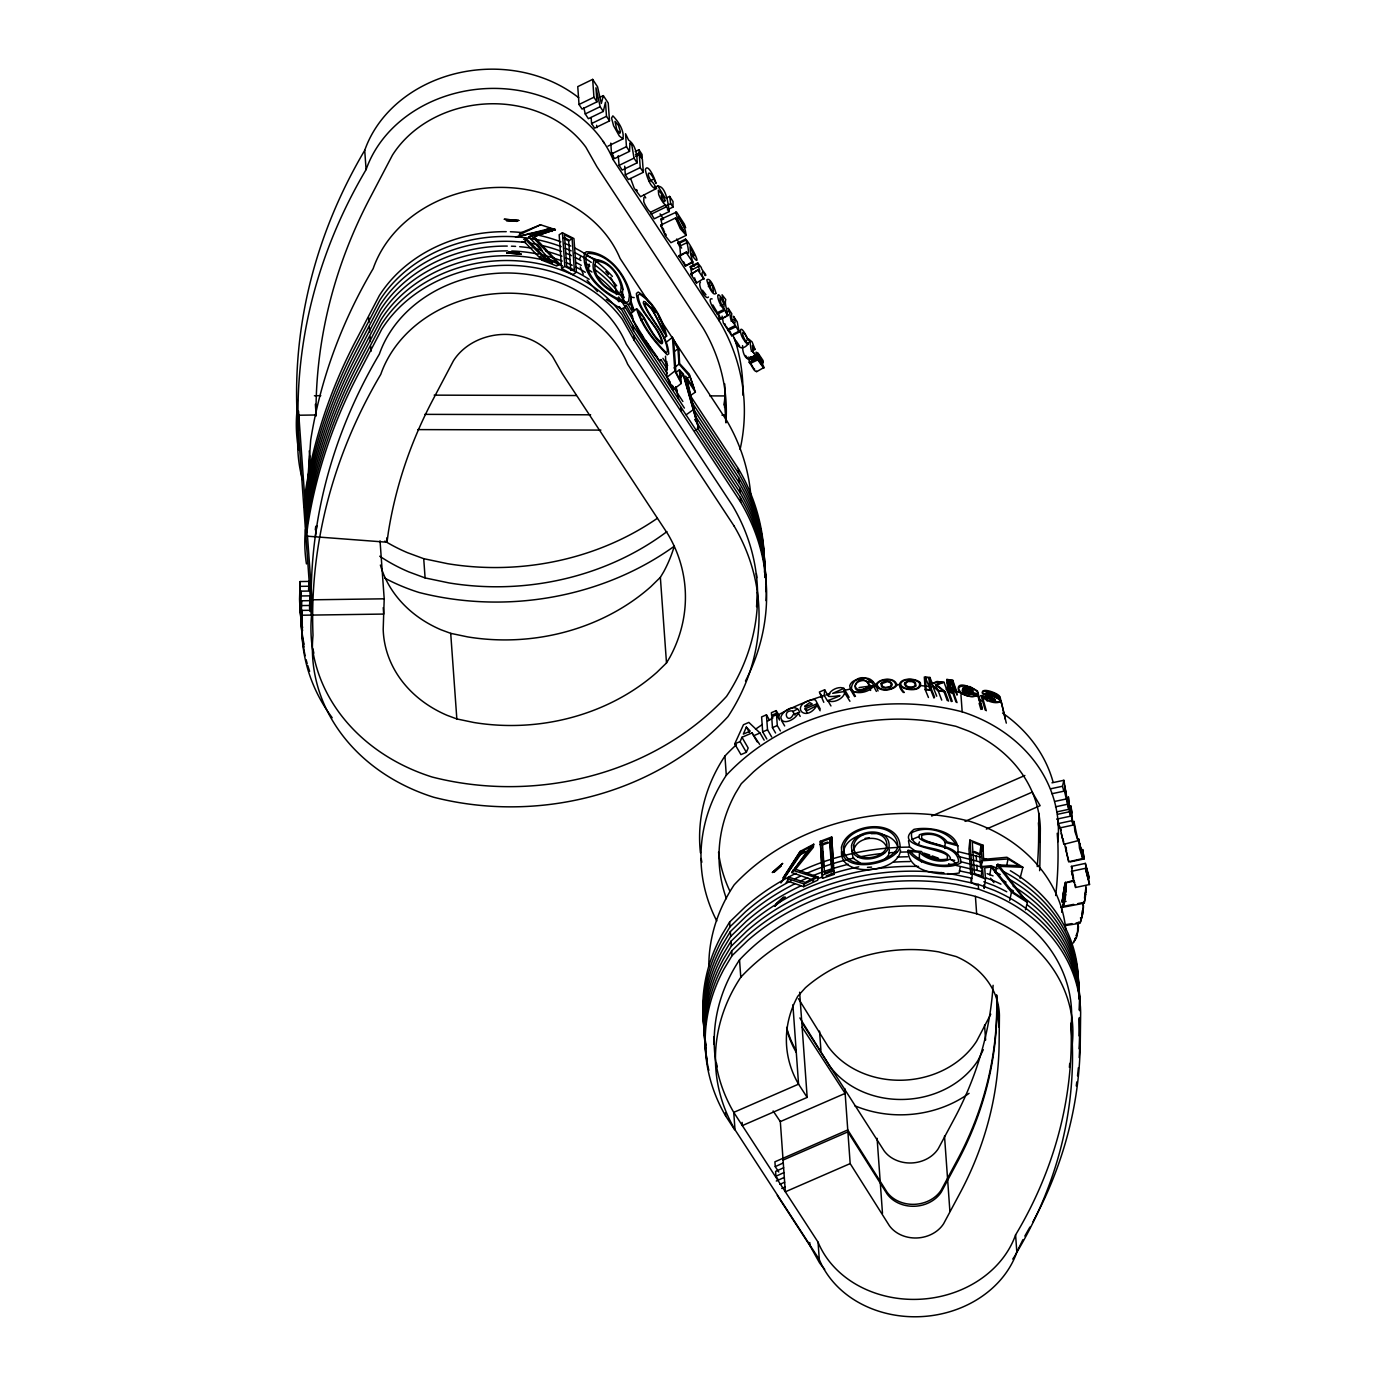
<?xml version="1.0" encoding="UTF-8"?>
<svg xmlns="http://www.w3.org/2000/svg" width="1386" height="1386" viewBox="0 0 1386 1386"><rect width="100%" height="100%" fill="white"/><g stroke="black" fill="none" stroke-linecap="round" stroke-linejoin="round"><path stroke-width="1.5" d="M919.386 852.286C926.437 859.563 941.181 863.842 950.224 859.043L950.398 857.899C943.017 843.641 908.662 852.303 911.659 832.761C925.172 825.276 947.712 830.387 955.612 844.126L947.192 841.891C941.302 833.974 928.377 831.063 919.438 834.788L918.727 836.849L919.715 838.599C931.184 847.262 956.964 844.334 958.748 861.78C945.235 869.42 920.599 863.998 910.585 851.524L919.386 852.286L919.386 859.32L921.534 861.971M616.406 294.56L615.263 286.33L610.689 277.339M1083.454 905.456L1082.761 913.946M708.489 297.02C705.734 300.883 697.21 284.823 700.45 282.172M1066.077 901.368L1062.196 902.095L1065.02 882.969L1073.474 880.301M1066.111 887.924L1065.99 892.064M624.133 303.395L622.401 291.597M588.53 268.78L589.154 264.085M831.704 836.971L834.043 874.427L822.504 878.308L820.321 841.285L831.704 836.971L833.436 866.007M1085.914 888.028L1085.827 892.359M829.729 842.445L829.833 838.738L822.279 841.597L822.071 845.027L829.729 842.445L831.843 871.846M1085.654 889.327L1084.614 898.856M851.68 850.103L853.17 858.263L859.84 862.681M297.332 399.809L296.95 411.261A192.359 162.595 -4.1 0 0 298.7 449.948M302.494 479.747A192.359 162.595 -4.1 0 1 298.336 430.492L298.822 415.228L316.129 414.986L315.367 404.296M307.449 535.446L312.058 599.809L311.573 615.072A192.359 162.595 -4.1 0 0 432.155 777.026A269.802 228.049 -4.1 0 0 726.541 696.396A240.852 203.586 -4.1 0 0 732.605 505.769L626.212 344.04A129.868 109.771 -4.1 0 0 500.571 273.129A129.868 109.771 -4.1 0 0 379.331 354.175A631.514 533.783 -4.1 0 0 311.573 615.072L296.95 411.261A631.514 533.783 -4.1 0 1 364.709 150.364A129.868 109.771 -4.1 0 1 578.724 97.748M380.041 540.852L384.199 598.804L383.194 629.348A120.08 101.507 -4.1 0 0 447.28 715.401L456.843 718.936L473.804 722.487A197.54 166.978 -4.1 0 0 656.895 672.331L666.493 662.958L669.906 657.224A168.572 142.481 -4.1 0 0 667.965 534.251L561.954 373.129L552.65 356.687A57.294 48.441 -4.1 0 0 502.338 334.459A57.294 48.441 -4.1 0 0 453.447 360.758L433.523 398.544A559.32 472.765 -4.1 0 0 388.34 532.345L387.006 542.221L306.393 536.122L307.553 520.01A640.523 541.424 -4.1 0 1 359.32 366.788L381.427 324.428A138.946 117.446 -4.1 0 1 500.017 260.655A138.946 117.446 -4.1 0 1 622.002 314.535L633.904 335.603L740.349 497.401A249.878 211.226 -4.1 0 1 766.008 600.64M724.549 407.38L724.913 395.928L709.84 395.894M726.039 422.799L724.913 395.928L724.237 405.232M308.593 590.055A192.359 162.595 -4.1 0 1 309.147 581.41L300.138 581.548L299.549 599.064A201.403 170.235 -4.1 0 0 301.212 617.047M300.138 581.548L299.896 603.863A201.403 170.235 -4.1 0 0 301.264 619.871M309.84 591.042L300.831 591.164L300.242 608.679A201.403 170.235 -4.1 0 0 302.581 630.63M300.831 591.164L300.589 613.478A201.403 170.235 -4.1 0 0 302.252 631.479M309.927 611.451A192.359 162.595 -4.1 0 1 310.533 600.658L301.524 600.779L300.935 618.295A201.403 170.235 -4.1 0 0 304.054 644.195M301.524 600.779L301.282 623.111A201.403 170.235 -4.1 0 0 302.65 639.102M311.226 610.273L302.2 610.394L301.628 627.91A201.403 170.235 -4.1 0 0 305.18 655.769M302.2 610.394L301.975 632.726A201.403 170.235 -4.1 0 0 332.172 717.723M889.414 849.653L888.547 855.075L885.082 859.129M756.583 371.084C754.192 372.886 751.472 364.12 749.272 362.491L748.994 359.719L756.444 356.081L762.109 365.627L757.328 355.977A4.626 1.074 63.9 0 1 756.063 352.165L758.055 353.066L763.097 360.568L763.27 362.924L757.847 353.88L764.032 367.446L756.409 371.846M844.802 1088.582L850.172 1163.599L889.379 1225.709A31.324 26.473 -4.1 0 0 916.804 1237.975A31.324 26.473 -4.1 0 0 943.623 1223.717L959.337 1194.368A433.021 366.008 -4.1 0 0 999.098 1044.975L999.41 1015.262A81.618 68.988 -4.1 0 0 956.236 956.583L938.686 951.887A143.572 121.362 -4.1 0 0 805.405 987.75L797.73 996.326A120.391 101.767 -4.1 0 0 798.561 1084.164L807.172 1097.4L742.342 1125.605L742.116 1122.4M1037.23 866.545A487.162 411.781 -4.1 0 0 1038.599 840.644L1038.807 813.235M1039.639 870.685A487.162 411.781 -4.1 0 0 1039.968 859.892L1040.332 828.672A135.828 114.813 -4.1 0 0 968.467 731.011L955.924 726.316L937.248 722.314A197.782 167.169 -4.1 0 0 753.655 771.725L741.267 783.714L735.464 793.312A174.601 147.592 -4.1 0 0 726.42 898.665M1077.754 990.661L1078.239 978.603A162.924 137.716 -4.1 0 0 1010.359 870.72M1078.343 989.431L1078.585 983.402A162.924 137.716 -4.1 0 0 1003.568 871.569M1079.036 999.046L1079.261 993.017A162.924 137.716 -4.1 0 0 1013.149 886.191M1079.14 1009.892L1079.607 997.833A162.924 137.716 -4.1 0 0 1021.967 896.482M1079.642 1010.671L1079.954 1002.65A162.924 137.716 -4.1 0 0 1027.165 904.815M1079.174 1057.639A514.223 434.65 -4.1 0 0 1079.902 1039.413L1079.902 1017.497M1033.038 1221.655A514.223 434.65 -4.1 0 0 1080.248 1044.23L1080.647 1012.265A162.924 137.716 -4.1 0 0 994.438 895.113L978.551 889.154L956.375 884.407A224.879 190.073 -4.1 0 0 747.643 940.592L732.051 955.664L724.185 968.693A201.715 170.495 -4.1 0 0 725.64 1115.903L734.493 1129.538M1078.568 927.199L1077.702 923.474M1082.709 909.805L1082.068 914.847M843.485 854.781C842.653 843.797 853.378 836.503 863.028 834.667M841.545 851.212C839.24 878.967 899.358 872.747 900.502 849.999M1083.436 906.86L1083.038 912.04M944.888 848.44L945.183 842.411C941.042 834.822 929.244 832.691 921.569 835.446L921.829 838.495C934.008 846.465 959.718 844.646 961.07 862.664C948.509 871.153 915.384 864.829 908.09 850.346L921.395 851.489C926.732 859.216 938.859 860.654 947.452 859.025L947.348 855.647C940.921 847.903 892.307 846.69 913.946 829.365C930.283 825.917 962.56 831.635 957.501 854.4M307.588 482.536L310.707 440.055A631.514 533.783 -4.1 0 1 373.18 268.589A129.868 109.771 -4.1 0 1 494.438 187.526A129.868 109.771 -4.1 0 1 620.079 258.454L649.636 303.378M308.16 483.125L309.598 455.665M1082.553 910.377L1082.223 913.894M1085.688 894.715L1085.966 885.602M1085.498 892.289L1084.51 897.539M822.504 878.308L820.321 841.285M725.762 422.47L724.843 395.928M1061.78 912.335L1061.607 906.6L1060.654 907.38M1085.636 894.455L1084.285 903.17L1062.837 907.258L1065.349 889.188M1078.013 840.678L1074.878 831.392L1073.907 821.24L1078.013 840.678L1063.824 844.317L1059.736 826.212M982.345 708.367L977.39 690.938L969.715 686.486M908.471 840.765L909.58 846.863L915.73 851.333M1065.73 894.403L1062.837 907.258M667.376 209.823L672.972 207.103L673.024 201.524L669.646 196.414L665.921 198.233M795.2 869.732L813.357 847.314L813.738 844.213L794.784 868.97L818.052 877.009L817.723 880.179L803.707 886.693L788.253 881.253M1020.079 878.274L1022.851 867.289L1006.929 857.258L983.506 859.389L983.09 845.269L969.905 840.055L968.953 849.064L970.754 874.323M976.853 885.186L971.361 882.743L972.331 873.734L969.905 840.055M1085.446 896.673L1084.25 902.355L1077.892 903.568M1065.297 898.925L1065.869 883.142M306.393 536.122L307.9 524.826A640.523 541.424 -4.1 0 1 359.667 371.604L381.756 329.227A138.946 117.446 -4.1 0 1 500.346 265.454A138.946 117.446 -4.1 0 1 622.349 319.352L634.251 340.402L740.696 502.2A249.878 211.226 -4.1 0 1 745.477 681.028M315.298 529.85L315.765 526.247M315.402 536.451L316.84 525.658M980.526 866.354L979.694 854.85L980.959 845.443L972.227 841.978L974.479 873.475L983.211 876.94L982.466 866.493L991.198 865.713L1012.577 891.804L1024.375 899.549L996.932 864.847L1019.299 865.713L1008.055 858.956L982.068 860.775L981.045 868.312M981.219 875.9L982.466 866.493M982.293 850.969L983.09 845.269M1025.467 909.805L1027.372 902.442L1011.468 892.168L991.094 867.03L984.701 867.861L985.498 878.949L984.181 888.443L983.904 884.753M1078.429 928.655L1076.42 937.733L1073.214 943.052M989.864 874.826L991.094 867.03M1063.339 891.874L1062.386 900.779L1064.95 886.624L1065.366 887.438M1005.37 719.317L1000.172 697.453L987.404 693.017L999.375 698.96L1001.142 701.229C996.205 704.972 984.718 700.779 981.08 695.599L985.169 710.03M1073.578 878.118L1071.361 866.389L1085.359 863.391L1088.564 874.947L1089.101 878.204L1086.329 867.809L1089.569 884.493L1075.571 887.473L1075.536 884.996M995.546 872.833L996.932 864.847M1060.948 829.053L1060.948 830.526M1082.674 913.911L1080.023 923.267L1065.574 925.502M1051.939 793.728L1063.842 791.198L1064.119 789.691L1068.779 809.337L1056.877 811.884M827.355 700.762L824.237 695.408L824.653 689.76L819.386 692.03L823.786 702.304M1063.946 888.53L1065.436 882.934L1073.422 881.201M1064.881 900.848L1063.079 906.375L1065.332 895.079L1065.037 887.473L1062.196 902.095M1006.756 865.193L1008.055 858.956M1081.894 916.215L1082.137 915.055M1082.362 915.696L1080.491 922.106M1009.701 900.536L1011.468 892.168M1063.842 791.198L1062.508 786.26L1063.876 780.283L1051.974 782.83M583.835 107.623L585.239 113.929L588.374 118.694L603.291 111.452L605.474 102.252L606.496 116.303L609.511 120.911L594.594 128.153L591.579 123.545L591.146 117.533M803.707 886.693L804.365 884.025L818.052 877.009M853.828 849.947C856.843 836.26 881.34 833.991 886.659 847.002M780.942 882.986L800.484 854.573L801.16 851.957L810.602 846.603L791.77 872.539L811.087 879.382M599.618 97.436L603.343 95.634L601.333 103.413L597.539 86.798L592.671 79.383L577.754 86.625L579.019 104.487L582.051 109.078L596.968 101.836L595.963 87.786L600.155 106.687L603.291 111.452M783.003 877.996L800.242 851.35L813.738 844.213M1076.835 933.714L1076.264 935.637M1076.974 933.748L1076.298 936.035M1077.061 935.706L1078.499 922.435M860.723 689.691L866.077 688.426L867.827 686.486L873.44 685.897C869.75 693.243 850.346 696.396 849.739 685.672C851.524 680.006 858.506 678.845 863.634 678.36C871.759 676.715 875.865 684.424 878.031 691.008M625.692 305.301L624.913 307.675L621.119 308.887L606.34 299.411M656.514 188.444C650.727 189.206 646.396 175.537 645.339 169.629C647.799 162.457 655.249 179.348 656.011 183.489C647.886 164.761 644.975 175.52 653.43 183.247L656.514 188.444L640.592 196.691L634.182 188.184L630.63 178.499M918.71 843.901L919.42 841.874M794.958 715.089L792.445 710.931C781.202 709.805 787.837 725.484 793.364 714.362L798.145 712.802C796.655 719.074 781.6 726.68 780.855 717.151C782.692 710.308 796.655 702.39 799.687 712.525M1076.385 937.334L1073.509 942.099M579.677 259.009L580.682 256.323M1081.409 918.052L1080.82 919.005L1080.491 917.757M689.466 263.964L688.409 264.224M535.083 236.348L555.353 229.608L549.047 228.326L546.482 230.96L528.794 236.746L551.732 261.659M546.656 230.908L549.878 228.551L517.966 236.677M741.96 737.283L748.18 748.007L746.344 752.303L740.938 754.625L734.719 743.901L740.124 741.579L741.96 737.283L752.026 732.951L759.649 744.334M746.344 727.078L743.346 734.095L750.224 731.132L746.344 727.078L749.462 732.449M675.762 211.971C678.724 227.356 693.243 245.027 675.536 217.983L660.62 225.225L665.367 235.932L670.928 242.689L686.209 235.36L685.273 230.197L678.464 216.736L685.62 227.841L684.389 224.151L676.559 212.058L660.845 219.213L662.248 225.329M705.959 294.768L702.442 290.211M734.719 743.901L743.468 724.739L748.856 722.418L760.013 733.003L764.154 740.159M754.123 355.7L750.415 358.142L754.123 356.306M561.209 246.639A138.946 117.446 -4.1 0 0 379.695 300.381L357.588 342.74A640.523 541.424 -4.1 0 0 305.838 495.963L304.331 507.276L305.492 491.164A640.523 541.424 -4.1 0 1 357.259 337.941L379.348 295.564A138.946 117.446 -4.1 0 1 506.236 231.67M507.276 246.084A138.946 117.446 -4.1 0 0 380.388 309.996L358.281 352.356A640.523 541.424 -4.1 0 0 306.514 505.578L305.007 516.891L306.185 500.779A640.523 541.424 -4.1 0 1 357.934 347.557L380.041 305.18A138.946 117.446 -4.1 0 1 525.554 242.533M550.675 261.902A138.946 117.446 -4.1 0 0 381.081 319.612L358.974 361.971A640.523 541.424 -4.1 0 0 307.207 515.194L305.7 526.507L306.86 510.394A640.523 541.424 -4.1 0 1 358.627 357.172L380.734 314.813A138.946 117.446 -4.1 0 1 507.623 250.901M783.211 878.187L800.242 851.35M990.765 1014.188L976.662 1041.129A85.759 72.488 -4.1 0 1 903.239 1080.179A85.759 72.488 -4.1 0 1 828.17 1046.569L798.492 998.717M983.298 1049.687L978.048 1060.359A85.759 72.488 -4.1 0 1 904.625 1099.41A85.759 72.488 -4.1 0 1 829.538 1065.799L799.878 1017.948M993.104 985.307A433.021 366.008 -4.1 0 1 953.966 1119.368L938.253 1148.717A31.324 26.473 -4.1 0 1 911.434 1162.975A31.324 26.473 -4.1 0 1 884.008 1150.692L801.784 1022.4M1022.937 1239.656L1015.089 1255.577A112.976 95.495 -4.1 0 1 1012.733 1259.077M661.313 359.875L659.875 360.776C647.99 346.933 635.966 331.358 631.028 313.513L636.572 308.731C647.435 317.81 649.584 333.731 661.226 342.203L661.555 341.008C656.808 323.544 637.716 311.971 636.382 293.468L638.236 292.048C653.152 301.368 662.82 319.075 666.649 336.053L663.703 338.444M987.196 696.915C982.761 689.743 993 692.792 995.269 695.581L998.994 696.69L1000.415 702.633M787.525 879.261L788.617 877.147L805.266 882.397L815.349 877.407L792.723 870.269M788.565 878.672L786.018 883.142M1075.571 937.889L1074.739 938.876M1024.826 1236.087L1029.954 1227.06M820.114 710.758L816.995 705.405C805.595 723.838 789.032 705.405 811.676 699.757A8.385 4.141 -30.1 0 1 815.626 700.207L820.252 709.026M380.388 565.038A120.08 101.507 -4.1 0 0 441.129 629.816L450.71 633.35L467.671 636.902A197.54 166.978 -4.1 0 0 650.762 586.746L660.36 577.356L663.773 571.638A168.572 142.481 -4.1 0 0 674.324 545.997M796.049 873.267A224.879 190.073 -4.1 0 0 745.218 906.929L729.642 922.002L721.76 935.03A201.715 170.495 -4.1 0 0 704.469 1029.833M791.025 880.786A224.879 190.073 -4.1 0 0 745.564 911.728L729.989 926.818L722.106 939.829A201.715 170.495 -4.1 0 0 704.816 1034.649M794.94 883.766A224.879 190.073 -4.1 0 0 745.911 916.544L730.335 931.617L722.452 944.646A201.715 170.495 -4.1 0 0 704.608 1035.533M800.71 885.949A224.879 190.073 -4.1 0 0 746.257 921.343L730.682 936.434L722.799 949.445A201.715 170.495 -4.1 0 0 706.15 1048.162M918.572 866.441A224.879 190.073 -4.1 0 0 746.604 926.16L731.028 941.233L723.145 954.261A201.715 170.495 -4.1 0 0 705.838 1049.063M943.537 873.041A224.879 190.073 -4.1 0 0 746.95 930.959L731.375 946.049L723.492 959.06A201.715 170.495 -4.1 0 0 706.184 1053.88M1080.3 1007.449A162.924 137.716 -4.1 0 0 994.091 890.297L978.204 884.337L956.028 879.608A224.879 190.073 -4.1 0 0 747.297 935.775L731.704 950.848L723.838 963.876A201.715 170.495 -4.1 0 0 708.835 1070.338M1077.424 923.301L1078.221 922.314M782.276 881.115L801.16 851.957M978.169 693.988L963.565 690.852C965.401 696.725 977.667 691.718 976.974 695.997C970.962 697.383 964.154 695.685 959.181 692.134C950.9 671.621 1002.563 703.776 962.404 690.228L963.703 694.178M1082.726 858.54L1079.486 848.215L1078.672 838.807L1082.726 858.54L1068.641 861.797L1064.5 843.831M874.93 686.988C857.12 657.796 833.939 708.8 872.366 686.399L868.658 686.798C845.183 701.611 856.739 666.423 870.2 685.516M791.77 872.539L808.003 851.784M654.105 187.664C665.332 180.093 668.399 204.331 669.161 211.573L654.244 218.815L649.913 211.642A10.1 2.304 64.1 0 1 647.193 208.35L645.547 205.63A7.017 1.611 64.1 0 1 643.762 201.68L643.884 197.488M616.579 299.307L617.55 298.233M521.777 241.632L524.497 241.84L526.195 240.124L525.103 240.748M641.146 320.599L644.092 318.07L638.288 311.521C643.693 327.148 654.521 340.956 666.06 352.512L667.498 351.628C666.285 332.917 649.705 319.716 643.277 302.91L643.676 301.42L645.235 301.819L651.299 308.194L665.228 332.865C661.191 317.983 652.737 302.529 639.604 294.109L637.976 295.391C639.812 313.253 657.778 324.653 662.595 341.736C662.768 351.68 644.161 321.327 644.092 318.07M911.711 839.552L918.727 836.659M666.146 342.325L672.435 337.318L678.88 349.774L679.625 363.565L689.344 374.22L695.391 392.134L690.193 395.686M695.044 430.665L698.561 428.291L683.298 375.086L680.491 372.366L681.288 383.454L672.868 389.951L666.995 377.252L674.861 370.998L672.435 337.318M674.584 351.334L677.91 348.735L673.631 340.488L675.9 371.985L680.162 380.249L679.417 369.802L676.091 372.384M674.012 367.966L679.019 364.085L677.91 348.735M680.387 377.287L683.298 375.086M622.903 138.895C624.636 130.873 618.416 121.587 612.872 115.887L611.538 118.053L613.6 125.762L619.299 135.932L622.903 138.895L607.986 146.136M519.265 234.788L540.557 224.775L555.353 229.608L533.991 236.573L559.84 264.189L556.687 265.973L542.03 260.204L524.497 241.84M686.624 378.742L689.83 376.438L679.019 364.085M686.157 414.795L692.602 410.187M576.368 272.228L572.868 274.653L561.59 268.434L559.164 234.754L562.421 232.761L573.943 238.548L576.368 272.228L564.83 266.441L561.59 268.434M570.772 270.391L568.658 240.973L572.106 238.617L564.448 234.788L566.718 266.303L574.358 270.131L572.106 238.617M941.718 700.103L938.183 690.869L932.778 686.191L930.63 687.161L930.838 690.124L934.008 698.076M849.098 697.331L843.935 688.392L832.657 693.346L843.918 691.597L849.93 701.281M792.896 711.503L797.608 708.939M808.194 850.692L800.484 854.573M830.959 705.959L827.858 700.588L833.194 698.596C848.18 692.74 834.545 697.556 828.378 696.326C828.828 690.453 838.859 685.654 843.935 688.392M548.406 231.081L552.234 231.323L546.049 229.799L549.047 228.326M680.543 254.989L679.902 247.141L678.083 242.793L685.516 239.154C689.604 241.857 705.82 274.203 690.505 253.482L692.775 262.37L685.342 266.025L679.001 255.648L686.434 251.992C690.436 258.749 687.456 241.459 685.516 239.154M678.135 243.745L685.672 240.246M679.608 246.24L687.04 242.602M679.071 256.583L686.52 252.131M685.342 266.025L692.705 261.452M690.8 273.406L692.168 275.208L690.315 266.562L697.747 262.924L701.264 267.429C700.779 269.508 708.419 276.195 704.954 275.554C702.615 267.671 700.311 274.688 703.949 278.361L696.586 282.935L690.869 274.341L698.232 269.75L699.739 271.361L697.747 262.924M690.367 267.498L697.816 263.842M691.753 269.802L699.202 266.147M690.869 274.341L698.232 269.75M708.333 286.538L712.058 284.719C717.619 306.237 702.945 272.505 712.058 284.719M720.235 305.648L723.96 303.829C714.57 284.338 724.774 319.248 723.96 303.829M716.909 312.889L724.341 309.234L728.118 315.454L720.685 319.092L716.909 312.889C713.998 311.105 706.669 297.193 712.127 298.908M717.168 314.224L724.601 310.568M725.554 312.803L729.261 310.966L728.066 308.09L731.756 313.652C730.353 323.475 738.34 328.309 733.489 316.268L737.231 321.881L739.171 332.155L731.739 335.793L723.319 322.938L722.106 316.095M724.341 309.234C716.891 303.742 714.552 283.991 723.873 302.564L722.071 294.768L725.762 299.549C723.319 307.276 733.385 317.273 720.616 318.174L720.685 319.092M731.011 321.032L734.736 319.213M727.945 329.123L735.377 325.467L739.171 332.155M728.048 330.596L735.481 326.957M733.523 333.957L739.102 331.219M744.906 341.701L748.561 338.946L752.13 341.944L755.006 349.463L751.281 351.282M746.309 343.797L750.017 341.961L748.631 339.882M748.249 344.023C738.045 338.08 737.872 316.944 747.799 339.327C740.349 324.203 741.423 337.768 748.249 344.023C739.171 354.175 735.29 341.441 732.813 334.823M742.584 345.616C742.116 352.65 746.517 365.627 755.491 355.162L752.945 351.836L752.39 345.547L755.006 349.463M751.628 359.979L757.206 357.241M749.272 362.491L756.721 358.853L756.444 356.081M749.999 363.582L757.761 359.91L763.859 368.191M579.019 104.487L593.936 97.245L592.671 79.383M585.239 113.929L600.155 106.687M591.579 123.545L606.496 116.303M637.092 162.838L634.008 158.143L631.929 145.599A5.146 1.178 64.1 0 0 629.937 142.931L629.539 151.351L614.622 158.593L611.538 153.898L626.455 146.656L625.536 133.732L628.534 139.986C635.602 144.872 637.265 154.799 637.092 162.838L622.175 170.08L619.092 165.384L618.225 155.769M635.221 151.559L638.946 149.757L642.047 154.452L642.272 157.606L639.189 152.91L638.946 149.757M635.446 154.73L639.189 152.91M635.585 156.479L639.31 154.678L642.394 159.373L643.329 172.297L628.412 179.539L625.311 174.844L624.705 166.216M619.092 165.384L634.008 158.143M625.311 174.844L640.228 167.602L639.31 154.678M649.289 181.271L653.014 179.452M650.675 212.145L665.592 204.903L669.161 211.573M666.961 205.457L670.685 203.638L669.646 196.414M651.195 214.172L666.112 206.93M799.549 853.932L804.729 851.454M778.759 1172.002L775.259 1166.614L783.281 1162.958M783.627 1167.774L775.606 1171.43L775.952 1176.229L778.291 1179.832M775.952 1176.229L783.974 1172.573M776.299 1181.045L784.32 1177.39M779.85 1184.389L784.667 1182.189M781.791 1188.46L784.996 1187.005M931.669 816.059L1024.86 775.502M965.054 821.378L1032.189 792.151L1040.124 805.682L986.347 829.088M783.073 1160.065L847.903 1131.86L887.109 1193.97A31.324 26.473 -4.1 0 0 914.535 1206.253A31.324 26.473 -4.1 0 0 941.354 1191.977L957.068 1162.646A433.021 366.008 -4.1 0 0 996.829 1013.235L996.673 995.356M850.172 1163.599L785.342 1191.804L780.283 1121.083M769.542 720.2L766.441 714.83L761.607 716.926L762.681 731.86L766.822 739.015M776.212 710.62L771.396 712.699L771.586 715.349L776.403 713.27L776.212 710.62L779.33 715.99M779.625 720.096L776.524 714.743L771.69 716.822L772.452 727.65L775.571 733.003M820.685 696.933L824.237 695.408M816.995 705.405L807.64 710.342L805.041 708.887L817.134 703.672M754.469 735.394L760.013 733.003M762.681 731.86L767.515 729.781L766.441 714.83M772.452 727.65L777.286 725.554L776.524 714.743M542.03 260.204L544.906 258.974L559.84 264.189M755.491 355.162L751.073 349.757L750.017 341.961M519.542 233.368L540.557 224.775M931.063 689.137L929.469 685.152L937.542 681.895L942.463 682.432L935.498 684.684L937.629 690.193M822.747 874.964L834.112 870.651M812.802 881.184L813.686 880.855M528.794 236.746L549.67 229.435L555.353 229.608L549.48 229.487M947.487 691.718L944.022 682.31L936.693 684.857L945.131 691.718L948.578 701.125M820.079 844.628L827.788 842.03M826.247 875.883L831.998 873.942M660.845 219.213L662.3 219.837M680.647 257.38L679.001 255.648M1085.359 863.391L1088.426 879.833L1085.394 868.329L1071.517 871.292L1075.571 887.473M686.209 235.36L680.283 228.69L675.536 217.983M523.665 239.328L526.282 238.739L545.928 258.212L556.895 262.11L531.479 235.966M515.419 236.954L546.864 230.059M1050.605 788.807L1062.508 786.26M1054.711 801.437L1066.614 798.89M1055.491 806.825L1067.411 804.278M1057.535 814.31L1069.438 811.763L1068.363 796.829L1070.633 816.163L1056.738 819.143M1072.175 812.802L1070.789 805.751L1073.041 825.086L1059.164 828.066L1057.968 823.648L1071.846 820.685L1071.083 809.857M1070.269 861.884L1084.147 858.922L1082.657 849.531L1084.147 858.922M1063.079 906.375L1073.665 904.365M1065.782 924.601L1071.967 923.63M1076.09 922.989L1080.214 922.348M865.107 838.357L869.386 837.733M1089.448 884.511L1085.394 868.329M868.225 681.877L871.967 681.479M860.723 689.674A5.839 3.015 -9.4 0 1 857.241 689.102C850.744 684.164 862.144 678.118 866.718 681.496L873.093 681.773M757.761 359.91L756.721 358.853M867.463 867.376L871.569 867.116M871.17 833.679L875.294 833.558M314.414 395.755L320.79 395.668M300.485 586.347L309.494 586.226A192.359 162.595 -4.1 0 0 309.147 590.54M301.178 595.963L310.187 595.841A192.359 162.595 -4.1 0 0 309.563 608.8M312.058 599.809L384.199 598.804M301.853 605.578L310.88 605.457A192.359 162.595 -4.1 0 0 310.533 609.771M302.546 615.211L383.697 614.067L383.246 607.64M434.182 395.149L576.316 395.53M424.792 414.362L590.627 414.795M721.985 415.159L726.281 415.159M417.844 429.608L600.9 430.093M1022.851 867.289L999.67 866.354L1027.372 902.442M548.527 231.046L552.234 231.323L546.049 229.799M932.31 683.437L929.919 677.459L924.306 677.009L925.207 689.674L928.447 697.505M947.314 700.64L943.849 691.25L938.807 690.54L932.865 685.654L929.608 686.936L929.798 689.639L926.194 689.344L925.346 677.494L928.949 677.789L931.34 683.731M925.207 689.674L930.838 690.124M944.022 682.31L937.005 681.462L930.11 684.389L929.919 677.459M938.183 690.869L945.131 691.718M586.642 255.769L597.816 260.239M927.009 841.562L940.973 845.755M948.457 685.498L946.933 679.417L952.788 680.301L956.79 691.874M951.489 690.973L947.989 679.989L951.784 680.561L955.145 690.176M948.093 681.462L951.887 682.033L955.249 691.649M947.106 681.704L952.944 682.588L956.946 694.143M951.264 701.576L947.833 692.082L947.175 682.744L953.014 683.627L957.033 695.183M952.234 701.368L948.838 691.839L948.215 683.281L952.026 683.852L954.711 691.545M948.838 691.839L952.632 692.428L955.993 702.026M947.833 692.082L953.689 692.965L957.033 702.615M940.851 872.487L943.935 872.972M967.376 686.313C946.794 684.06 968.121 701.697 976.732 695.096L964.881 693.173A4.193 2.131 16.5 0 1 962.854 691.597L962.421 690.28M962.421 689.292C981.912 697.193 970.72 684.424 962.698 688.114L963.703 693.243M384.858 541.112A174.289 147.332 -4.1 0 0 407.432 552.668L423.718 558.679L447.678 563.704A251.732 212.786 -4.1 0 0 657.397 518.26M379.747 556.219A174.289 147.332 -4.1 0 0 408.818 571.898L425.104 577.927L449.064 582.934A251.732 212.786 -4.1 0 0 666.926 531.618M958.003 851.61L980.11 856.981M958.332 856.427L982.431 862.542M960.706 861.659L982.778 867.341M981.132 871.413L955.006 865.176A224.879 190.073 -4.1 0 0 948.942 864.223M959.372 870.841L971.465 873.44M971.811 878.239L955.682 874.791A224.879 190.073 -4.1 0 0 947.608 873.561M981.08 695.529L986.953 697.037C1003.343 704.383 990.037 696.344 982.535 693.797C980.248 686.746 995.252 692.463 998.388 695.062A5.18 2.529 24.3 0 1 1000.155 697.453M986.295 710.741L982.224 696.222L986.07 697.21C1004.053 704.972 992.393 696.708 982.986 693.329L982.57 692.428A3.881 1.94 20.8 0 1 983.662 691.181L993.571 692.931L998.994 696.69M880.838 834.129C887.733 835.411 895.01 839.102 897.47 846.101M945.183 842.411L958.176 845.876M716.805 311.573L712.837 304.955M804.365 884.025L789.327 879.122M923.093 854.001L939.829 859.736M923.89 853.1L929.763 855.041M932.154 855.907L937.213 857.761M984.077 858.471L988.062 859.961M987.109 873.648L993.069 875.883M977.511 874.722L981.479 876.212M985.463 877.702L993.415 880.682A162.924 137.716 -4.1 0 1 1000.917 884.147M983.817 881.773L993.762 885.498A162.924 137.716 -4.1 0 1 1006.756 891.77M972.331 873.734L985.498 878.949M634.199 297.626L631.41 297.176L630.699 300.277L633.922 310.014M974.445 851.506L979.937 853.949M972.903 851.818L979.694 854.85M735.377 325.467L730.769 319.282L729.261 310.966M551.507 262.508L552.442 262.993M754.677 369.265L753.759 368.399M564.812 237.872L568.572 239.934M563.045 237.89L568.658 240.973M739.622 346.171L736.018 340.713M943.849 691.25L935.498 684.684M665.592 204.903L664.83 204.4A10.1 2.304 64.1 0 1 662.11 201.109L660.464 198.389A7.017 1.611 64.1 0 1 658.679 194.438L658.281 190.142L664.847 197.505L657.83 185.845M951.506 859.563L957.137 864.639M750.415 357.536L751.333 358.541M727.044 327.512L726.091 326.455M597.453 291.545L587.11 280.197M544.906 258.974L527.13 241.233M540.055 256.375L543.035 259.477M679.417 369.802L683.298 373.891L697.453 423.977L685.689 376.178L694.161 388.79L689.83 376.438M605.89 271.621L608.454 274.428M657.536 357.432L640.089 332.761M538.322 245.374L541.146 248.544M827.858 700.588C833.35 703.724 843.901 698.631 844.75 692.342M948.596 863.963L949.549 865.089M690.315 266.562L692.654 269.577M993.935 882.622L990.557 878.204M986.156 693.069L998.63 699.029L1000.051 700.952A3.967 1.923 24.3 0 1 998.821 702.217L987.56 699.93L982.224 696.222M636.469 189.57L637.248 190.644M660.62 225.225L663.686 229.418M750.623 356.722L752.078 358.749M603.153 141.407L604.383 143.174M1071.465 866.354L1072.175 868.052M773.128 1110.966L780.318 1121.603L845.131 1093.398L802.13 1027.199M678.083 242.793L681.652 248.094M686.503 252.928L692.775 262.37M698.301 270.686L704.019 279.296M685.273 265.09L683.471 261.642M603.343 95.634L608.229 103.049L609.511 120.911M670.685 203.638L672.972 207.103M593.936 97.245L596.968 101.836M626.455 146.656L629.539 151.351M640.228 167.602L643.329 172.297M660.082 213.894L663.617 219.283M676.628 239.05L680.179 244.438M691.995 262.404L694.351 266.008M298.336 430.492A631.514 533.783 -4.1 0 1 366.095 169.594A129.868 109.771 -4.1 0 1 487.335 88.531A129.868 109.771 -4.1 0 1 612.993 159.442L719.386 321.171A240.852 203.586 -4.1 0 1 740.072 449.462M651.992 306.964L655.543 312.352M659.095 317.74L726.472 420.166A240.852 203.586 -4.1 0 1 751.108 499.047M629.85 303.239L634.199 310.343M689.795 394.837L738.27 468.537A249.878 211.226 -4.1 0 1 764.188 558.939M662.924 358.298L667.654 365.488M691.319 401.438L738.617 473.354A249.878 211.226 -4.1 0 1 764.414 559.459M660.914 359.511L666.822 368.503M694.022 409.84L738.963 478.17A249.878 211.226 -4.1 0 1 764.812 577.13M618.589 296.968A138.946 117.446 -4.1 0 1 620.963 300.121L643.52 337.352M645.876 340.939L651.801 349.93M654.157 353.534L667.168 373.302M695.547 416.458L739.31 482.969A249.878 211.226 -4.1 0 1 765.245 577.65M623.284 308.437L633.211 325.97L669.871 381.704M672.245 385.308L682.882 401.49M694.715 419.456L739.656 487.785A249.878 211.226 -4.1 0 1 765.574 578.17M619.265 306.583A138.946 117.446 -4.1 0 1 621.656 309.736L633.558 330.786L684.424 408.09M697.418 427.876L740.003 492.584A249.878 211.226 -4.1 0 1 765.8 578.69M695.391 392.134L686.884 379.106L698.561 428.291M666.649 336.053C658.073 326.282 656.86 310.429 645.062 303.43L644.733 304.643C651.853 321.24 667.757 334.944 668.745 353.846L667.168 354.816C654.521 341.736 641.753 326.507 636.572 308.731M1015.591 1234.909A103.898 87.82 -4.1 0 1 918.19 1299.323A103.898 87.82 -4.1 0 1 818.052 1242.151L733.748 1112.369A192.689 162.872 -4.1 0 1 739.535 959.874A215.852 182.45 -4.1 0 1 975.415 896.395A153.898 130.076 -4.1 0 1 1071.066 1026.402A505.197 427.027 -4.1 0 1 1015.591 1234.909L1016.839 1252.268A103.898 87.82 -4.1 0 1 919.438 1316.7A103.898 87.82 -4.1 0 1 819.299 1259.51L734.996 1129.746L733.748 1112.369L798.561 1084.164L792.879 1004.746M777.338 1195.477L809.996 1245.754L819.472 1262.733A112.976 95.495 -4.1 0 0 824.687 1269.316M1065.505 882.033L1065.973 886.78M752.927 367.221L750.9 363.756M695.356 280.197L696.586 282.935M899.964 685.29C903.845 690.99 923.128 692.134 920.321 682.622C913.218 675.935 890.47 678.742 903.395 692.55M665.349 233.645L666.32 235.239M900.935 685.204C904.434 690.488 922.037 691.51 919.351 682.709C912.404 676.316 891.874 679.625 904.348 692.48M643.866 194.698L645.755 197.921M850.64 689.83L854.642 696.621M851.472 689.518L855.457 696.344M824.653 689.76L827.754 695.114M820.425 693.814L822.504 697.383M805.041 708.887L807.102 712.456M798.145 712.802L800.207 716.371M781.548 720.599L784.667 725.952M776.403 713.27L779.521 718.641M777.286 725.554L780.405 730.924M767.515 729.781L771.655 736.919M752.026 732.951L757.206 741.874M740.124 741.579L746.344 752.303M621.257 292.255L624.237 297.522M628.205 304.539L632.189 311.555L631.843 306.739M620.616 295.305L624.584 302.321M626.576 305.838L632.518 316.354L632.865 321.171M867.463 682.38L869.438 686.001M868.658 686.798L870.633 690.436M1084.095 903.274L1083.8 902.269M730.959 333.714L730.214 331.618M873.44 685.897L876.385 691.423M636.07 325.554L637.924 329.054M583.281 274.185L580.249 266.944M748.059 358.801L745.512 355.492M674.861 370.998L681.288 383.454M719.784 316.874L719.247 315.471M667.948 378.274L671.846 386.711M725.536 325.537L724.843 323.735M925.346 677.494L929.365 687.317M930.63 687.161L934.597 697.123M932.778 686.191L936.728 696.205M664.05 230.752L664.604 232.155M946.933 679.417L948.977 685.117M947.175 682.744L950.588 692.238M947.989 679.989L951.385 689.5M948.215 683.281L951.628 692.792M749.774 360.897L750.224 362.248M1066.042 847.037L1066.388 848.18M1062.508 838.738L1061.26 833.35M1071.517 871.292L1073.388 879.053M977.719 695.391L979.504 701.524M979.122 703.274L980.924 709.424M978.014 694.992L982.189 709.372M694.958 279.435L694.646 277.876M1073.769 880.543L1074.531 882.813L1074.41 881.669M1063.876 780.283L1068.779 809.337M1069.438 811.763L1070.633 816.163M1071.846 820.685L1073.041 825.086M1083.142 902.702L1083.298 906.149M1065.678 847.418L1066.579 850.709M986.07 697.21L987.109 701.039M1068.831 861.503L1065.782 849.081M1062.923 838.842L1063.72 842.047M1001.142 701.229L1006.305 723.128M676.004 386.642L676.974 390.748M675.866 387.11L678.69 399.116M680.578 407.103L681.531 411.105M960.203 866.926L959.251 872.972C942.549 876.108 907.899 873.093 908.09 850.346M596.621 125.294L596.95 127.633M1083.159 904.105L1083.263 905.006M1079.746 1021.517L1080.092 1026.316M1058.904 824.462L1059.164 828.066M1057.57 818.242L1057.968 823.648M1057.223 833.263L1057.847 841.822A505.197 427.027 -4.1 0 1 1055.682 895.512M1070.841 1023.197L1072.314 1043.779A505.197 427.027 -4.1 0 1 1016.839 1252.268M1038.426 822.764L1039.812 841.995M996.638 994.94L998.942 1027.095M980.959 845.443L982.068 860.775M976.125 855.491L976.472 860.308M976.818 865.107L977.165 869.923M978.204 884.337L978.551 889.154M960.948 694.715L962.179 711.815A153.898 130.076 -4.1 0 1 1057.847 841.822M975.415 896.395L976.662 913.772A153.898 130.076 -4.1 0 1 1072.314 1043.779M984.545 1025.103L985.619 1040.072M971.066 878.533L971.361 882.743M952.788 680.301L952.944 682.588M953.014 683.627L953.689 692.965M951.784 680.561L951.887 682.033M952.026 683.852L952.632 692.428M928.949 677.789L929.469 685.152M944.507 1136L949.878 1211.017M877.095 1138.322L882.484 1213.339M833.748 870.217L834.043 874.427M829.833 838.738L832.085 870.252L824.549 873.111L822.279 841.597M822.522 851.316L823.579 866.025M819.542 1031.115L820.928 1050.345M818.052 1242.151L819.299 1259.51M799.635 992.237L807.172 1097.4M809.77 1242.549L809.996 1245.754M731.669 334.875L731.739 335.793M728.048 314.518L728.118 315.454M738.27 468.537L738.617 473.354M738.963 478.17L739.31 482.969M739.656 487.785L740.003 492.584M740.349 497.401L740.696 502.2M718.918 314.761L719.386 321.171M775.259 1166.614L774.913 1161.814L847.764 1129.937L886.971 1192.047A31.324 26.473 -4.1 0 0 914.396 1204.33A31.324 26.473 -4.1 0 0 941.215 1190.054L956.929 1160.723A433.021 366.008 -4.1 0 0 996.69 1011.312M736.416 744.715A215.852 182.45 -4.1 0 0 724.93 756.046L726.299 775.294A192.689 162.872 -4.1 0 0 716.787 920.997M739.535 959.874L740.782 977.251A192.689 162.872 -4.1 0 0 734.996 1129.746M729.642 922.002L729.989 926.818M730.335 931.617L730.682 936.434M731.028 941.233L731.375 946.049M731.704 950.848L732.051 955.664M725.415 1112.698L725.64 1115.903M672.608 386.261L672.868 389.951M666.735 361.486L667.342 369.871M665.488 356.202L666.995 377.252M660.36 577.356L666.493 662.958M633.211 325.97L633.558 330.786M633.904 335.603L634.251 340.402M612.525 153.032L612.993 159.442M610.776 143.122L611.538 153.898M562.421 232.761L564.83 266.441M450.71 633.35L456.843 718.936M423.718 558.679L425.104 577.927M364.709 150.364L366.095 169.594M386.711 537.941L387.006 542.221M368.676 317.567L369.022 322.384M369.369 327.2L369.716 331.999M370.062 336.815L370.409 341.614M370.738 346.431L371.084 351.23M309.269 450.866L310.637 470.114M298.527 411.001L304.989 501.126M305.284 505.405L305.596 509.701M306.046 515.817L306.375 520.426M306.67 524.722L306.982 529.002M316.147 416.008L316.025 407.865A613.461 518.537 -4.1 0 1 371.05 195.98L392.429 155.145A111.729 94.439 -4.1 0 1 487.785 103.863A111.729 94.439 -4.1 0 1 585.88 147.211L596.916 166.718L703.222 328.291A222.765 188.305 -4.1 0 1 726.247 416.51A222.799 188.323 -4.1 0 1 725.952 422.245M1079.417 1018.693L1079.573 1034.614A514.223 434.65 -4.1 0 1 1079.07 1048.786M1079.105 1017.861L1079.226 1029.798A514.223 434.65 -4.1 0 1 1079.07 1035.879M1077.65 927.858L1077.65 929.573M724.722 383.905A222.765 188.305 -4.1 0 1 724.445 404.92M749.895 359.615A4.626 1.074 63.9 0 1 748.856 356.964M673.665 546.656A269.802 228.049 -4.1 0 1 418.936 592.446A192.359 162.595 -4.1 0 1 384.771 578.135M734.459 338.236A240.852 203.586 -4.1 0 1 742.965 395.253M306.445 563.929A192.359 162.595 -4.1 0 1 305.44 529.487M757.258 592.203A240.852 203.586 -4.1 0 1 756.531 606.67M756.392 573.648A240.852 203.586 -4.1 0 1 756.756 577.771M313.842 653.204A192.359 162.595 -4.1 0 1 312.976 648.977M309.65 671.292A201.403 170.235 -4.1 0 1 307.761 665.523M307.19 663.582A201.403 170.235 -4.1 0 1 306.133 659.701M511.78 250.987A138.946 117.446 -4.1 0 1 538.409 254.158M542.428 255.024A138.946 117.446 -4.1 0 1 562.248 261.07M566.268 262.664A138.946 117.446 -4.1 0 1 572.193 265.28M576.039 267.151A138.946 117.446 -4.1 0 1 585.256 272.28M616.423 298.683A138.946 117.446 -4.1 0 1 618.918 301.784M556.479 263.686A138.946 117.446 -4.1 0 1 562.595 265.869M576.385 271.968A138.946 117.446 -4.1 0 1 589.171 279.314M599.306 286.607A138.946 117.446 -4.1 0 1 602.477 289.206M765.938 587.266A249.878 211.226 -4.1 0 1 765.852 591.545M304.002 647.019A201.403 170.235 -4.1 0 1 302.945 641.094M529.625 243.087A138.946 117.446 -4.1 0 1 537.716 244.525M543.728 245.894A138.946 117.446 -4.1 0 1 561.555 251.455M565.575 253.049A138.946 117.446 -4.1 0 1 571.5 255.665M575.346 257.536A138.946 117.446 -4.1 0 1 580.942 260.533M584.563 262.647A138.946 117.446 -4.1 0 1 589.882 266.043M594.992 269.646A138.946 117.446 -4.1 0 1 618.243 292.169M511.434 246.188A138.946 117.446 -4.1 0 1 515.592 246.379M519.733 246.691A138.946 117.446 -4.1 0 1 531.999 248.215M536.053 248.943A138.946 117.446 -4.1 0 1 542.082 250.225M546.067 251.195A138.946 117.446 -4.1 0 1 561.902 256.254M565.921 257.865A138.946 117.446 -4.1 0 1 569.889 259.58M575.692 262.352A138.946 117.446 -4.1 0 1 581.288 265.35M586.711 268.572A138.946 117.446 -4.1 0 1 591.961 272.037M597.002 275.71A138.946 117.446 -4.1 0 1 614.76 292.359M510.394 231.757A138.946 117.446 -4.1 0 1 522.817 232.675M528.932 233.472A138.946 117.446 -4.1 0 1 560.862 241.84M564.882 243.434A138.946 117.446 -4.1 0 1 570.807 246.05M574.653 247.921A138.946 117.446 -4.1 0 1 612.404 276.438M565.228 248.25A138.946 117.446 -4.1 0 1 571.153 250.849M574.999 252.737A138.946 117.446 -4.1 0 1 591.268 262.404M594.646 264.847A138.946 117.446 -4.1 0 1 616.649 285.793M764.552 565.886A249.878 211.226 -4.1 0 1 764.466 572.314M302.616 627.789A201.403 170.235 -4.1 0 1 301.888 623.839M717.238 1066.804A192.689 162.872 -4.1 0 1 716.458 1063.097M714.085 1044.368A192.689 162.872 -4.1 0 1 713.859 1036.832M1069.732 1063.374A505.197 427.027 -4.1 0 1 1069.386 1067.359M1078.377 1067.774A514.223 434.65 -4.1 0 1 1077.528 1075.848M1076.783 1081.912A514.223 434.65 -4.1 0 1 1076.246 1085.948M707.224 1059.718A201.715 170.495 -4.1 0 1 706.496 1055.82M1008.194 887.941A162.924 137.716 -4.1 0 1 1013.495 890.99M706.184 1045.304A201.715 170.495 -4.1 0 1 705.145 1039.448M817.48 878.811A224.879 190.073 -4.1 0 1 821.274 877.39M830.924 874.081A224.879 190.073 -4.1 0 1 858.714 866.839M893.468 862.161A224.879 190.073 -4.1 0 1 909.978 861.555M800.38 881.149A224.879 190.073 -4.1 0 1 807.726 877.823M813.357 875.484A224.879 190.073 -4.1 0 1 848.336 864.275M897.244 857.102A224.879 190.073 -4.1 0 1 907.57 856.773M928.17 857.293A224.879 190.073 -4.1 0 1 938.409 858.159M950.623 859.718A224.879 190.073 -4.1 0 1 954.659 860.36M1002.424 880.249A162.924 137.716 -4.1 0 1 1006.063 882.154M994.611 871.898A162.924 137.716 -4.1 0 1 1000.242 874.531M1007.518 878.308A162.924 137.716 -4.1 0 1 1078.914 988.218M794.594 878.967A224.879 190.073 -4.1 0 1 800.034 876.333M805.543 873.821A224.879 190.073 -4.1 0 1 854.001 858.073M858.021 857.224A224.879 190.073 -4.1 0 1 884.545 853.239M888.651 852.858A224.879 190.073 -4.1 0 1 896.898 852.303M901.021 852.113A224.879 190.073 -4.1 0 1 909.285 851.94M799.687 871.517A224.879 190.073 -4.1 0 1 841.683 856.184M843.658 855.664A224.879 190.073 -4.1 0 1 908.939 847.123M992.376 866.25A162.924 137.716 -4.1 0 1 998.024 868.814M997.677 864.015A162.924 137.716 -4.1 0 1 1001.385 865.817M726.299 775.294A215.852 182.45 -4.1 0 1 962.179 711.815M969.057 1093.346A103.898 87.82 -4.1 0 1 854.66 1105.699M755.526 729.227A215.852 182.45 -4.1 0 1 762.352 724.514M767.636 721.118A215.852 182.45 -4.1 0 1 773.007 717.861M778.499 714.743A215.852 182.45 -4.1 0 1 821.655 696.344M825.779 695.079A215.852 182.45 -4.1 0 1 829.937 693.866M843.52 690.505A215.852 182.45 -4.1 0 1 851.264 688.929M859.06 687.595A215.852 182.45 -4.1 0 1 868.901 686.278M896.586 684.615A215.852 182.45 -4.1 0 1 900.536 684.615M920.477 685.602A215.852 182.45 -4.1 0 1 931.253 686.798M946.153 689.24A215.852 182.45 -4.1 0 1 960.81 692.584M701.836 862.231A192.689 162.872 -4.1 0 1 701.212 858.506M700.467 852.875A192.689 162.872 -4.1 0 1 724.93 756.046M979.157 699.705A153.898 130.076 -4.1 0 1 982.691 701.385M1002.563 713.045A153.898 130.076 -4.1 0 1 1052.927 781.496M729.66 890.661A174.601 147.592 -4.1 0 1 718.554 852.199M740.782 977.251A215.852 182.45 -4.1 0 1 976.662 913.772M708.818 966.631A192.689 162.872 -4.1 0 1 734.164 884.857A215.852 182.45 -4.1 0 1 970.027 821.396A153.898 130.076 -4.1 0 1 1065.782 929.711M796.292 1052.424A120.391 101.767 -4.1 0 1 786.78 1029.313M796.153 1050.501A120.391 101.767 -4.1 0 1 786.642 1027.39M665.055 200.416C663.911 206.982 657.068 185.689 665.055 200.416M621.326 287.872L619.975 293.226C607.207 291.493 590.453 275.104 595.911 261.33C608.852 260.776 619.594 275.762 621.326 287.872M715.921 293.364C712.872 297.106 707.38 283.818 706.843 279.851C710.03 276.559 715.297 289.362 715.921 293.364M623.024 289.414L621.465 295.114C607.466 292.637 588.08 275.052 594.265 259.615C608.8 259.303 620.963 275.745 623.024 289.414M629.435 295.478L628.603 301.178L627.113 302.408C608.211 296.639 582.9 277.356 586.243 255.041L587.993 253.395C608.818 253.343 626.039 276.005 629.435 295.478M631.063 297.106L630.162 303.136L628.568 304.4C608.454 297.713 580.89 277.546 584.407 253.517L586.313 251.767C608.8 251.732 627.304 276.126 631.063 297.106M853.689 845.391C852.217 863.149 883.367 860.117 886.832 846.517C888.478 828.014 856.305 829.764 853.689 845.391M851.558 845.616C850.328 865.176 884.77 861.174 889.084 846.638C890.54 826.177 854.746 828.481 851.558 845.616M843.589 846.742C841.995 873.041 891.354 864.292 897.833 847.348C898.301 819.386 848.925 823.388 843.589 846.742M841.51 847.089C840.072 875.034 892.896 865.297 900.12 847.626C900.346 817.705 847.366 821.985 841.51 847.089M620.408 131.687L619.819 133.42L616.718 129.418L615.003 121.379L618.416 125.364L620.408 131.687M694.109 255.492L693.381 256.41L690.419 252.373L690.037 246.829L694.109 255.492M877.113 684.182C878.048 691.839 892.428 690.609 895.841 685.273C895.01 677.442 880.387 678.447 877.113 684.182M876.177 684.199C877.321 692.532 892.982 691.025 896.863 685.325C895.789 676.818 879.85 677.91 876.177 684.199M805.162 705.942L805.006 707.085L812.213 703.984L809.822 702.563L805.162 705.942M881.877 683.61L882.05 686.105L885.55 687.508L890.176 686.572L891.285 684.372L889.864 682.293L887.335 681.687L881.877 683.61M1064.777 786.174L1066.025 794.871L1064.777 786.174M905.682 682.951L905.872 685.446L908.471 686.954L912.698 687.058L915.124 685.672L914.951 683.211L912.3 681.635L908.073 681.531L905.682 682.951M880.959 683.541L881.652 686.867A4.712 2.495 -3.2 0 0 884.199 687.837L889.119 687.56A4.782 2.512 -2.1 0 0 891.527 686.347L892.255 684.355C890.886 679.937 883.488 680.457 880.959 683.541M904.746 682.796L904.452 684.199C905.82 688.565 913.149 688.617 916.077 685.897L915.332 682.518A5.024 2.685 4.4 0 0 912.681 681.288L907.657 681.15L904.746 682.796M963.72 688.374L972.106 690.869L969.455 688.53L963.72 688.374M782.588 863.478L772.4 872.47L782.588 863.478M784.996 897.158L774.809 906.149L784.996 897.158M781.167 865.765L773.925 872.331L781.167 865.765M783.436 897.279L776.195 903.845L783.436 897.279M1079.677 843.52L1081.357 851.021L1079.677 843.52M518.797 220.478L504.365 219.265L518.797 220.478M521.205 254.158L506.774 252.945L521.205 254.158M516.857 221.327L506.444 220.565L516.857 221.327M519.126 252.841L508.714 252.079L519.126 252.841M734.06 525.97L627.667 364.241A129.868 109.771 -4.1 0 0 502.027 293.312A129.868 109.771 -4.1 0 0 380.769 374.376A631.514 533.783 -4.1 0 0 313.011 635.273A192.359 162.595 -4.1 0 0 433.61 797.227A269.802 228.049 -4.1 0 0 727.996 716.597A240.852 203.586 -4.1 0 0 734.06 525.97"/></g></svg>
